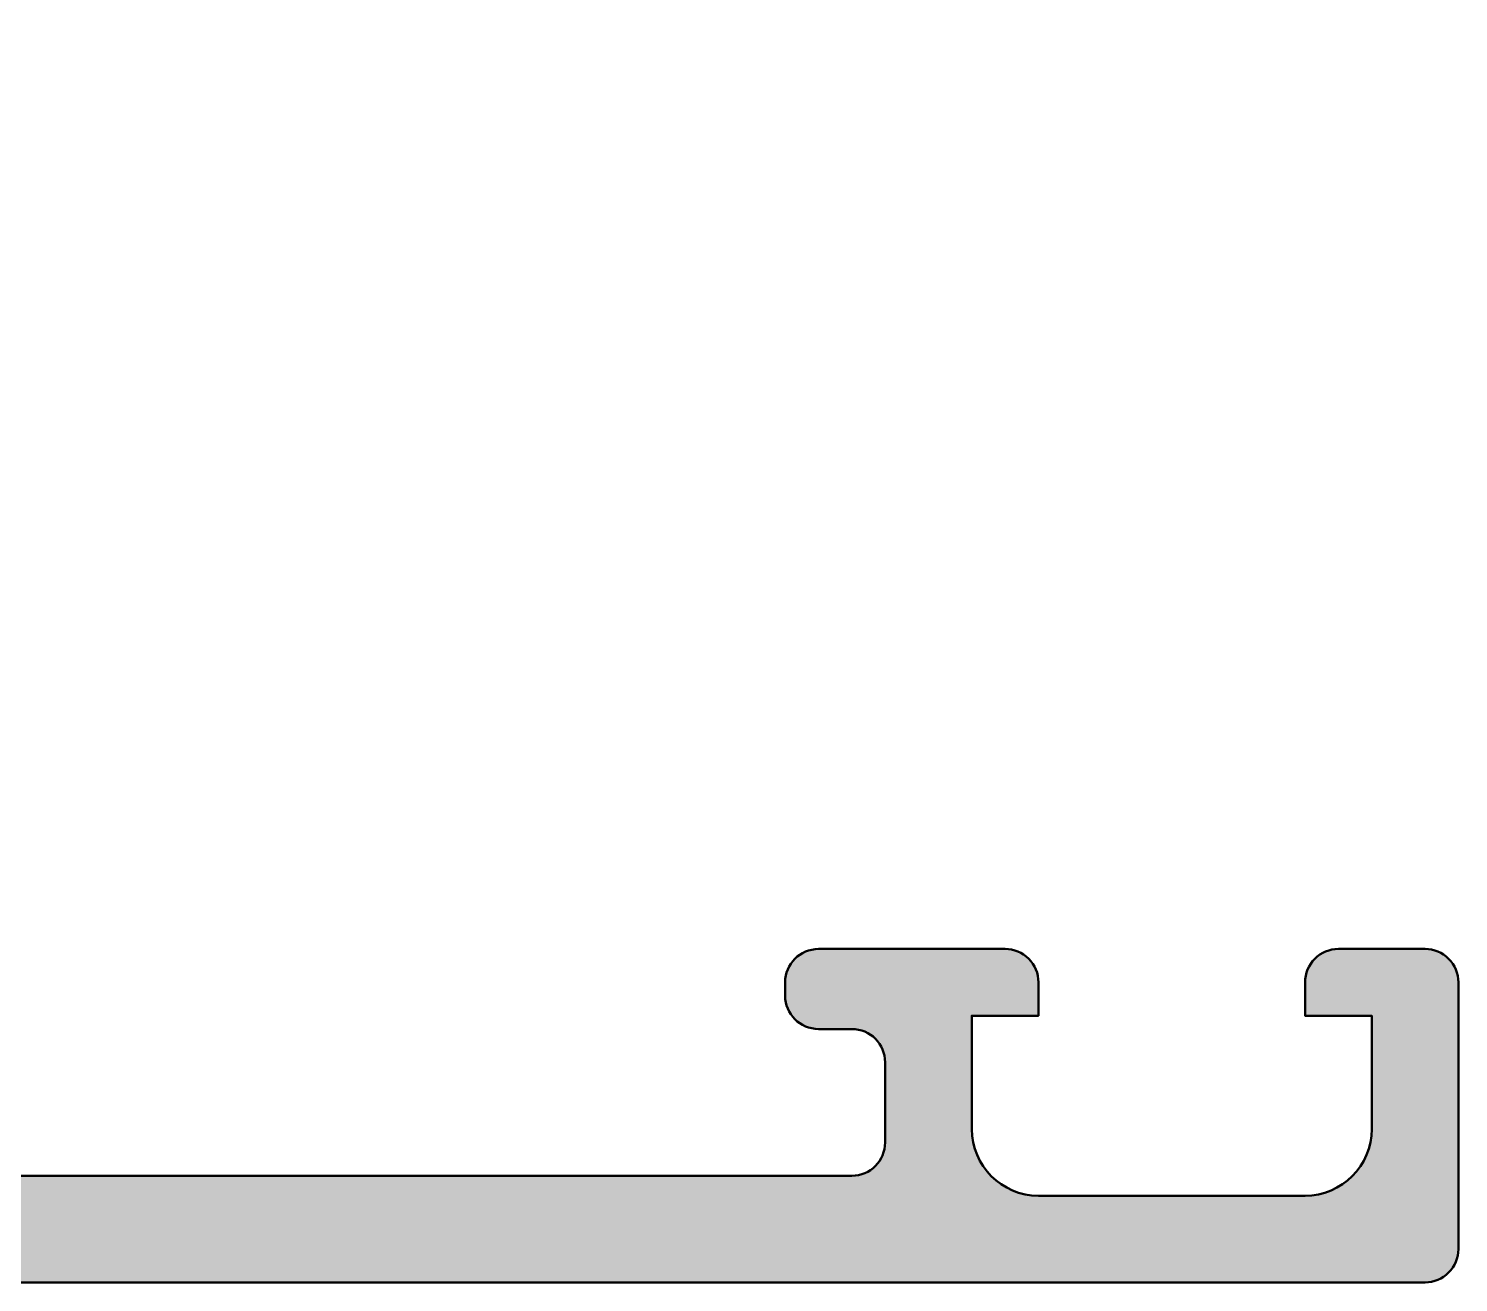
# Model space of a CAD drawing. Extents: x -15 to 40, y 0 to 85.
# Drawn here: x 18.55 to 40, y 0 to 18.8 of the extents above; entities that cross this region are included whole.
import ezdxf

# ---------------------------------------------------------------- set-up
doc = ezdxf.new("R2010")
doc.units = 0
doc.layers.add('0S-Alu contour', color=7, linetype='Continuous', lineweight=50)
doc.layers.add('0S-Alu hatch', color=252, linetype='Continuous', lineweight=25)

# ---------------------------------------------------------------- blocks, each defined once
blk = doc.blocks.new('345320__439C6815_9693_4548_8AB6_3DB777F622CD_')
at = {"layer": '0S-Alu hatch'}
h = blk.add_hatch(color=256, dxfattribs=at)
edge = h.paths.add_edge_path()
edge.add_line((10.99968237876891, 12.79987716674805), (10.99968237876892, 3.204865455627441))
edge.add_arc((11.99968270752011, 3.204865503212653), 1.000000328751189, 179.9999973001307, 264.2894563541196)
edge.add_line((11.90017981529233, 2.20982789993286), (17.9996823787689, 1.599877357482909))
edge.add_line((17.9996823787689, 1.599877357482909), (30.89999999999998, 1.59987735748291))
edge.add_arc((30.89999999999998, 2.099877357482909), 0.4999999999999983, 270, 360)
edge.add_line((31.39999999999998, 2.099877357482909), (31.40000000000001, 3.300243663787818))
edge.add_arc((30.90000000000001, 3.300243663787825), 0.5, 0, 90)
edge.add_line((30.90000000000001, 3.800243663787825), (30.40000000000001, 3.800243663787824))
edge.add_ellipse((30.40000000000001, 4.300243663787828), major_axis=(-0.5000000000000036, 0), ratio=1, start_angle=0, end_angle=89.9999999999996, ccw=False)
edge.add_line((29.90000000000001, 4.300243663787826), (29.90000000000001, 4.500243663787842))
edge.add_ellipse((30.40000000000001, 4.50024366378784), major_axis=(-0.5, 0), ratio=1, start_angle=270, end_angle=360, ccw=False)
edge.add_line((30.40000000000001, 5.00024366378784), (33.19999999999999, 5.000243663787841))
edge.add_ellipse((33.2, 4.500243663787845), major_axis=(-0.4999999999999965, 0), ratio=1, start_angle=180, end_angle=270.0000000000008, ccw=False)
edge.add_line((33.69999999999999, 4.50024366378784), (33.69999999999999, 4.000243663787841))
edge.add_line((33.69999999999999, 4.000243663787841), (32.69999999999999, 4.000243663787841))
edge.add_line((32.69999999999999, 4.000243663787841), (32.69999999999999, 2.300243663787824))
edge.add_arc((33.69999999999999, 2.300243663787824), 1, 180, 270)
edge.add_line((33.69999999999999, 1.300243663787824), (37.69999999999996, 1.300243663787838))
edge.add_arc((37.69999999999996, 2.300243663787838), 1, 270, 360)
edge.add_line((38.69999999999996, 2.300243663787838), (38.69999999999999, 4.000243663787841))
edge.add_line((38.69999999999999, 4.000243663787841), (37.69999999999999, 4.000243663787841))
edge.add_line((37.69999999999999, 4.000243663787841), (37.69999999999999, 4.50024366378784))
edge.add_ellipse((38.19999999999998, 4.500243663787845), major_axis=(-0.4999999999999929, 0), ratio=1, start_angle=269.9999999999992, end_angle=360, ccw=False)
edge.add_line((38.19999999999999, 5.000243663787841), (39.5, 5.000243663787841))
edge.add_ellipse((39.50000000000001, 4.500243663787845), major_axis=(-0.4999999999999965, 0), ratio=1, start_angle=180, end_angle=270.0000000000008, ccw=False)
edge.add_line((40, 4.50024366378784), (40, 0.5))
edge.add_ellipse((39.50000000000001, 0.4999999999999953), major_axis=(-0.4999999999999929, 0), ratio=1, start_angle=89.9999999999992, end_angle=180, ccw=False)
edge.add_line((39.5, 0), (7.499498738951288, 0))
edge.add_ellipse((7.499674482195819, 0.4999920856952996), major_axis=(-0.4999921165814755, 0), ratio=1, start_angle=0.013142993896281041, end_angle=89.97986098967777, ccw=False)
edge.add_line((6.999682378768909, 0.4998773932458971), (6.999682378768909, 0.9998773932457156))
edge.add_ellipse((7.499797097260795, 0.9997626151354886), major_axis=(-0.500114731662878, 0), ratio=1, start_angle=270.01314275516927, end_angle=359.9868504146385, ccw=False)
edge.add_line((7.499682378768909, 1.499877333641052), (8.499682378768913, 1.499877333641052))
edge.add_line((8.499682378768913, 1.499877333641052), (8.49968237876891, 4.999877452850342))
edge.add_arc((7.999682211530881, 4.999877285612313), 0.5000001672380558, 1.91671708208e-05, 89.99998083594006)
edge.add_line((7.999682378768909, 5.499877452850341), (-2.300305414199826, 5.499877452850341))
edge.add_ellipse((-2.300190695728645, 5.999992171321522), major_axis=(-0.5001147316284899, 0), ratio=1, start_angle=0.013142752803219082, end_angle=89.9868572472019, ccw=False)
edge.add_line((-2.800305414199826, 5.999877452850298), (-2.800305414199826, 6.39990186691284))
edge.add_ellipse((-2.30019069572863, 6.399787148441648), major_axis=(-0.5001147316285041, 0), ratio=1, start_angle=270.0131427528006, end_angle=359.9868572471968, ccw=False)
edge.add_line((-2.300305414199833, 6.899901866912842), (-1.500287103652951, 6.899901866912842))
edge.add_arc((-1.500307424488013, 7.399922187747876), 0.5000203212479609, 270.002328501535, 359.9976714983276)
edge.add_line((-1.000287103652972, 7.399901866911616), (-1.000287103652979, 12.79981136322022))
edge.add_arc((-1.500037242679624, 12.80006122419357), 0.4997502014883607, 359.9713537287258, 450.0286462712604)
edge.add_line((-1.500287103652972, 13.29981136322021), (-2.300305414199812, 13.29981136322021))
edge.add_ellipse((-2.300190695728621, 13.79992608169142), major_axis=(-0.50011473162852, 0), ratio=1, start_angle=0.013142752803219082, end_angle=89.98685724720082, ccw=False)
edge.add_line((-2.800305414199833, 13.79981136322019), (-2.800305414199819, 14.5))
edge.add_ellipse((-2.300305414199815, 14.5), major_axis=(-0.500000000000004, 0), ratio=1, start_angle=270.0000000000029, end_angle=360, ccw=False)
edge.add_line((-2.30030541419984, 15.00000000000001), (-2, 15))
edge.add_arc((-2.078836446543043, 15.2675205919931), 0.2788950563274225, 286.419876419493, 361.1645893740976)
edge.add_line((-1.799999000000007, 15.27318899999148), (-1.799998999999999, 15.7267829999915))
edge.add_arc((-2.078867095643161, 15.73244365946856), 0.2789255417371434, 358.8371299271138, 433.5754054446461)
edge.add_line((-2, 15.9999869999915), (-2, 17.87999799999999))
edge.add_ellipse((-1.699999999999998, 17.879998), major_axis=(-0.3000000000000016, 0), ratio=1, start_angle=270.00000000000085, end_angle=360, ccw=False)
edge.add_line((-1.700000000000002, 18.179998), (-0.7200256809571997, 18.179998))
edge.add_ellipse((-0.7200256809572068, 17.879998), major_axis=(-0.2999999999999971, 0), ratio=1, start_angle=180, end_angle=269.99999999999864, ccw=False)
edge.add_line((-0.4200256809572096, 17.87999800000001), (-0.4200256809572096, 15.12000000000001))
edge.add_arc((-0.300025680957205, 15.12000000000001), 0.1200000000000116, 180, 270.0000000000033)
edge.add_line((-0.300025680957198, 15), (3.999999999999992, 15))
edge.add_arc((3.999999999999992, 15.5), 0.5, 270, 360)
edge.add_line((4.499999999999992, 15.5), (4.499999999999992, 16.19999999999998))
edge.add_line((4.499999999999992, 16.19999999999998), (3.118504542377635, 18.59282032302754))
edge.add_ellipse((3.23811978464831, 18.66188021535169), major_axis=(-0.1381197846483085, 0), ratio=1, start_angle=-95.62257755079241, end_angle=29.999999999996987, ccw=False)
edge.add_ellipse((2.761776758826175, 13.82339113815212), major_axis=(-5.000000000000077, 0), ratio=1, start_angle=240.1415617395175, end_angle=264.37742244920616, ccw=False)
edge.add_arc((5.5, 18.59331078962383), 0.49999999999997, 240.1415617395174, 299.8584382604826)
edge.add_ellipse((8.238223241173811, 13.82339113815213), major_axis=(-5.000000000000065, 0), ratio=1, start_angle=275.62257755079355, end_angle=299.85843826048244, ccw=False)
edge.add_ellipse((7.761880215351713, 18.6618802153517), major_axis=(-0.1381197846482957, 0), ratio=1, start_angle=149.9999999999998, end_angle=275.6225775507965, ccw=False)
edge.add_line((7.881495457622371, 18.59282032302755), (6.5, 16.20000000000001))
edge.add_line((6.5, 16.20000000000001), (6.5, 15.49999999999999))
edge.add_arc((6.999999999999992, 15.5), 0.5, 180, 270.0000000000017)
edge.add_line((7.000000000000007, 15), (11.3000256809572, 15))
edge.add_arc((11.30002568095721, 15.12), 0.1200000000000045, 269.9999999999966, 360)
edge.add_line((11.42002568095721, 15.12), (11.42002568095721, 17.879998))
edge.add_ellipse((11.72002568095721, 17.879998), major_axis=(-0.3000000000000007, 0), ratio=1, start_angle=270, end_angle=360, ccw=False)
edge.add_line((11.72002568095721, 18.179998), (12.7, 18.179998))
edge.add_ellipse((12.69999999999999, 17.87999799999999), major_axis=(-0.3000000000000043, 0), ratio=1, start_angle=180, end_angle=269.9999999999993, ccw=False)
edge.add_line((13, 17.879998), (13, 15.99998699999148))
edge.add_arc((13.07886709564316, 15.73244365946855), 0.2789255417371433, 106.4245945553544, 181.1628700728868)
edge.add_line((12.799999, 15.72678299999149), (12.79999899999999, 15.27318899999149))
edge.add_arc((13.07883644654306, 15.26752059199311), 0.2788950563274485, 178.8354106259031, 253.580123580508)
edge.add_line((13.00000000000001, 14.99999999999998), (13, 13.79981136322022))
edge.add_ellipse((12.5, 13.79981136322022), major_axis=(-0.5000000000000054, 0), ratio=1, start_angle=90.00000000000063, end_angle=180, ccw=False)
edge.add_line((12.5, 13.29981136322021), (11.49968237876891, 13.29981136322021))
edge.add_arc((11.49966856308906, 12.79982517638786), 0.4999861870232286, 89.99841679597009, 179.9940421790132)
edge = h.paths.add_edge_path()
edge.add_line((9.299761724472035, 13.29981136322021), (0.6997251033782704, 13.29981136322021))
edge.add_arc((0.6995565618537967, 12.80004091560175), 0.4997704760377533, 89.98067769371924, 180.0263168468894)
edge.add_line((0.1997861385345423, 12.79981136322028), (0.1997861385345416, 7.39990186691284))
edge.add_arc((0.6995565618538038, 7.399672314531311), 0.4997704760377612, 179.9736831531106, 270.0193223062815)
edge.add_line((0.6997251033782845, 6.899901866912843), (9.299761724472035, 6.899901866912841))
edge.add_arc((9.299716551073615, 7.399947040311261), 0.5000451754388708, 270.0051760225002, 359.994823977499)
edge.add_line((9.799761724472035, 7.399901866912835), (9.799761724472035, 12.79981136322021))
edge.add_arc((9.29989670623436, 12.79994634498254), 0.4998650364626702, 359.9845280529183, 450.0154719470704)
at = {"layer": '0S-Alu contour', "color": 7}
for points in [[(4.499999999999992, 15.5), (4.499999999999992, 16.19999999999998), (3.118504542377635, 18.59282032302754)], [(7.881495457622371, 18.59282032302755), (6.5, 16.20000000000001), (6.5, 15.49999999999999)], [(-1.700000000000002, 18.179998), (-0.7200256809571997, 18.179998)], [(11.72002568095721, 18.179998), (12.7, 18.179998)], [(-2, 15.9999869999915), (-2, 17.87999799999999)], [(-0.4200256809572096, 17.87999800000001), (-0.4200256809572096, 15.12000000000001)], [(11.42002568095721, 15.12), (11.42002568095721, 17.879998)], [(13, 17.879998), (13, 15.99998699999148)], [(-1.799999000000007, 15.27318899999148), (-1.799998999999999, 15.7267829999915)], [(12.799999, 15.72678299999149), (12.79999899999999, 15.27318899999149)], [(-2.30030541419984, 15.00000000000001), (-2, 15)], [(-0.300025680957198, 15), (3.999999999999992, 15)], [(7.000000000000007, 15), (11.3000256809572, 15)], [(13.00000000000001, 14.99999999999998), (13, 13.79981136322022)], [(-2.800305414199833, 13.79981136322019), (-2.800305414199819, 14.5)], [(-1.500287103652972, 13.29981136322021), (-2.300305414199812, 13.29981136322021)], [(9.299761724472035, 13.29981136322021), (0.6997251033782704, 13.29981136322021)], [(12.5, 13.29981136322021), (11.49968237876891, 13.29981136322021)], [(-1.000287103652972, 7.399901866911616), (-1.000287103652979, 12.79981136322022)], [(0.1997861385345423, 12.79981136322028), (0.1997861385345416, 7.39990186691284)], [(9.799761724472035, 7.399901866912835), (9.799761724472035, 12.79981136322021)], [(10.99968237876891, 12.79987716674805), (10.99968237876892, 3.20486545562744)], [(-2.300305414199833, 6.899901866912842), (-1.500287103652951, 6.899901866912842)], [(0.6997251033782845, 6.899901866912843), (9.299761724472035, 6.899901866912841)], [(-2.800305414199826, 5.999877452850298), (-2.800305414199826, 6.39990186691284)], [(7.999682378768909, 5.499877452850341), (-2.300305414199826, 5.499877452850341)], [(7.499682378768909, 1.499877333641052), (8.499682378768913, 1.499877333641052), (8.49968237876891, 4.999877452850342)], [(30.40000000000001, 5.00024366378784), (33.19999999999999, 5.000243663787841)], [(38.19999999999999, 5.000243663787841), (39.5, 5.000243663787841)], [(29.90000000000001, 4.300243663787826), (29.90000000000001, 4.500243663787842)], [(33.69999999999999, 4.50024366378784), (33.69999999999999, 4.000243663787841), (32.69999999999999, 4.000243663787841), (32.69999999999999, 2.300243663787824)], [(38.69999999999996, 2.300243663787838), (38.69999999999999, 4.000243663787841), (37.69999999999999, 4.000243663787841), (37.69999999999999, 4.50024366378784)], [(40, 4.50024366378784), (40, 0.5)], [(30.90000000000001, 3.800243663787825), (30.40000000000001, 3.800243663787824)], [(31.39999999999998, 2.099877357482909), (31.40000000000001, 3.300243663787818)], [(11.90017981529233, 2.20982789993286), (17.9996823787689, 1.599877357482909), (30.89999999999998, 1.59987735748291)], [(33.69999999999999, 1.300243663787824), (37.69999999999996, 1.300243663787838)], [(6.999682378768909, 0.4998773932458971), (6.999682378768909, 0.9998773932457156)], [(39.5, 0), (7.499498738951288, 0)]]:
    blk.add_lwpolyline(points, dxfattribs=at)
at = {"layer": '0S-Alu contour', "color": 7, "extrusion": (0, 0, -1)}
for centre, radius, start, end in [((-3.23811978464831, 18.66188021535169), 0.1381197846483085, 330.000000000003, 95.62257755079244), ((-2.761776758826175, 13.82339113815212), 5.000000000000077, 95.62257755079384, 119.8584382604825), ((-8.238223241173811, 13.82339113815213), 5.000000000000065, 60.14156173951756, 84.37742244920646), ((-7.761880215351713, 18.6618802153517), 0.1381197846482957, 84.37742244920348, 210.0000000000003), ((1.699999999999998, 17.879998), 0.3000000000000016, 0, 89.99999999999916), ((0.7200256809572068, 17.879998), 0.2999999999999971, 90.00000000000136, 180), ((-11.72002568095721, 17.879998), 0.3000000000000007, 0, 90), ((-12.69999999999999, 17.87999799999999), 0.3000000000000043, 90.00000000000067, 180), ((2.300305414199815, 14.5), 0.500000000000004, 0, 89.9999999999971), ((2.300190695728621, 13.79992608169142), 0.50011473162852, 270.0131427527993, 359.9868572471968), ((-12.5, 13.79981136322022), 0.5000000000000054, 180, 269.9999999999994), ((2.30019069572863, 6.399787148441648), 0.5001147316285041, 0.0131427528032074, 89.9868572471994), ((2.300190695728645, 5.999992171321522), 0.5001147316284899, 270.0131427527981, 359.9868572471968), ((-30.40000000000001, 4.50024366378784), 0.5, 0, 90), ((-33.2, 4.500243663787845), 0.4999999999999965, 89.9999999999992, 180), ((-38.19999999999998, 4.500243663787845), 0.4999999999999929, 0, 90.00000000000081), ((-39.50000000000001, 4.500243663787845), 0.4999999999999965, 89.9999999999992, 180), ((-30.40000000000001, 4.300243663787828), 0.5000000000000036, 270.0000000000004, 0), ((-7.499797097260795, 0.9997626151354886), 0.500114731662878, 0.0131495853614901, 89.98685724483074), ((-7.499674482195819, 0.4999920856952996), 0.4999921165814755, 270.0201390103222, 359.9868570061037), ((-39.50000000000001, 0.4999999999999953), 0.4999999999999929, 180, 270.0000000000008)]:
    blk.add_arc(centre, radius, start, end, dxfattribs=at)
at = {"layer": '0S-Alu contour', "color": 7}
for centre, radius, start, end in [((5.5, 18.59331078962383), 0.49999999999997, 240.1415617395174, 299.8584382604826), ((-2.078867095643161, 15.73244365946856), 0.2789255417371434, 358.8371299271138, 73.57540544464614), ((13.07886709564316, 15.73244365946855), 0.2789255417371433, 106.4245945553544, 181.1628700728868), ((3.999999999999992, 15.5), 0.5, 270, 0), ((6.999999999999992, 15.5), 0.5, 180, 270.0000000000017), ((-2.078836446543043, 15.2675205919931), 0.2788950563274225, 286.419876419493, 1.16458937409755), ((13.07883644654306, 15.26752059199311), 0.2788950563274485, 178.8354106259031, 253.580123580508), ((-0.300025680957205, 15.12000000000001), 0.1200000000000116, 180, 270.0000000000033), ((11.30002568095721, 15.12), 0.1200000000000045, 269.9999999999966, 0), ((-1.500037242679624, 12.80006122419357), 0.4997502014883607, 359.9713537287258, 90.02864627126041), ((0.6995565618537967, 12.80004091560175), 0.4997704760377533, 89.98067769371924, 180.0263168468894), ((9.29989670623436, 12.79994634498254), 0.4998650364626702, 359.9845280529183, 90.0154719470704), ((11.49966856308906, 12.79982517638786), 0.4999861870232286, 89.99841679597009, 179.9940421790132), ((-1.500307424488013, 7.399922187747876), 0.5000203212479609, 270.002328501535, 359.9976714983276), ((0.6995565618538038, 7.399672314531311), 0.4997704760377612, 179.9736831531106, 270.0193223062815), ((9.299716551073615, 7.399947040311261), 0.5000451754388708, 270.0051760225002, 359.994823977499), ((7.999682211530881, 4.999877285612313), 0.5000001672380558, 1.91671708208e-05, 89.99998083594006), ((30.90000000000001, 3.300243663787825), 0.5, 0, 90), ((11.99968270752011, 3.204865503212653), 1.000000328751189, 179.9999973001307, 264.2894563541196), ((33.69999999999999, 2.300243663787824), 1, 180, 270), ((37.69999999999996, 2.300243663787838), 1, 270, 0), ((30.89999999999998, 2.099877357482909), 0.4999999999999983, 270, 0)]:
    blk.add_arc(centre, radius, start, end, dxfattribs=at)
blk = doc.blocks.new('466510__17EFBA41_A595_496F_AC67_D5964DC4F4CD_')
at = {"layer": '0S-Alu contour', "color": 7}
blk.add_blockref('345320__439C6815_9693_4548_8AB6_3DB777F622CD_', (0, 0), dxfattribs=at)

msp = doc.modelspace()

# ---------------------------------------------------------------- block references
at = {"layer": '0S-Alu contour', "color": 7}
msp.add_blockref('466510__17EFBA41_A595_496F_AC67_D5964DC4F4CD_', (0, 0), dxfattribs=at)

doc.saveas('drawing.dxf')
